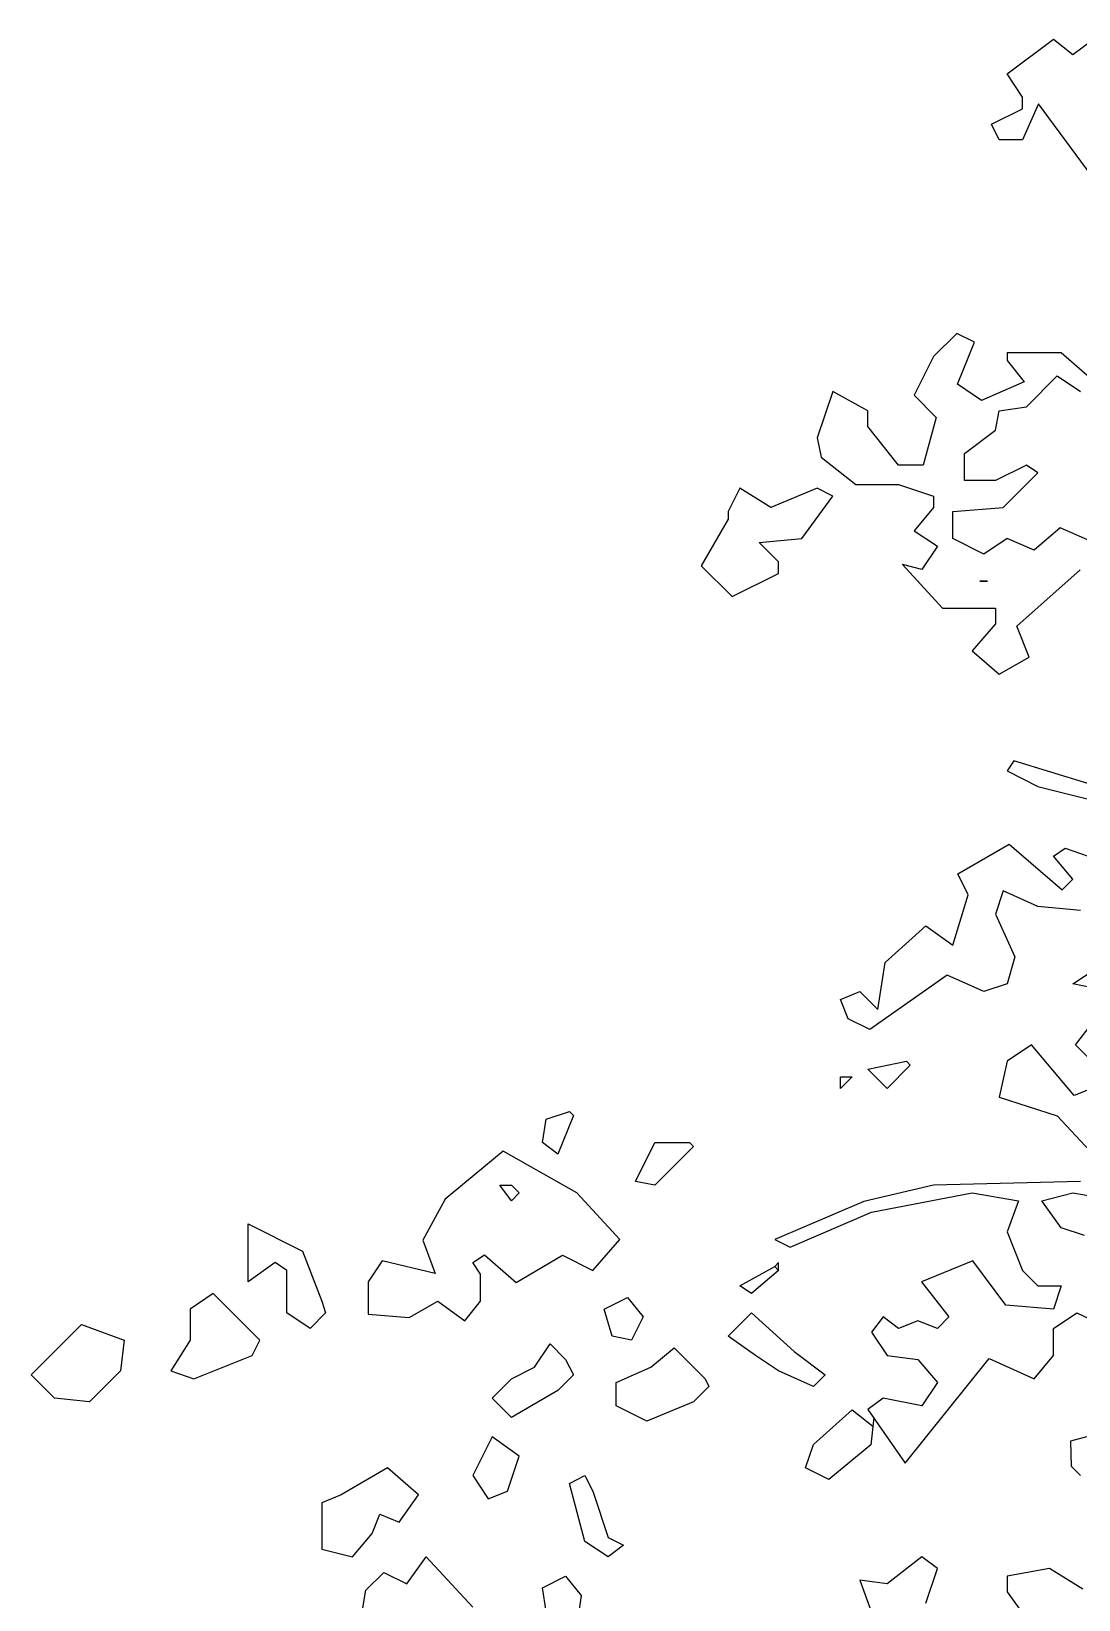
# Model space of a CAD drawing. Header units: millimetres. Extents: x 1211.91 to 1219.54, y 1029.16 to 1038.08.
# Drawn here: x 1212.527 to 1213.241, y 1036.275 to 1037.344 of the extents above; entities that cross this region are included whole.
import ezdxf

# ---------------------------------------------------------------- set-up
doc = ezdxf.new("R2010")
doc.units = ezdxf.units.MM
doc.header["$MEASUREMENT"] = 0
doc.layers.add('Hojas01', color=94, linetype='CONTINUOUS')
doc.layers.add('Hojas02', color=62, linetype='CONTINUOUS')

msp = doc.modelspace()

# ---------------------------------------------------------------- linework, layer by layer
at = {"layer": 'Hojas01', "linetype": 'Continuous'}
for points in [[(1213.2576, 1037.2359), (1213.2139, 1037.2951), (1213.203, 1037.2705), (1213.1871, 1037.2705), (1213.1818, 1037.2811), (1213.203, 1037.2916), (1213.203, 1037.2995), (1213.1924, 1037.3154), (1213.2241, 1037.3391), (1213.2373, 1037.3286), (1213.2584, 1037.3444)], [(1213.2505, 1037.1068), (1213.2294, 1037.1253), (1213.1924, 1037.1253), (1213.1924, 1037.12), (1213.204, 1037.1055), (1213.175, 1037.0928), (1213.1586, 1037.1039), (1213.1702, 1037.1324), (1213.1581, 1037.1385), (1213.1422, 1037.1227), (1213.129, 1037.0963), (1213.1442, 1037.0811), (1213.1352, 1037.0487), (1213.1185, 1037.0487), (1213.0974, 1037.0751), (1213.0974, 1037.0857), (1213.0736, 1037.0989), (1213.063, 1037.0672), (1213.0657, 1037.054), (1213.0894, 1037.0355), (1213.1185, 1037.0355), (1213.1422, 1037.0276), (1213.1422, 1037.0197), (1213.129, 1037.0039), (1213.1449, 1036.9933), (1213.1343, 1036.9775), (1213.1211, 1036.9808), (1213.1483, 1036.9511), (1213.1845, 1036.9511), (1213.1845, 1036.9405), (1213.1686, 1036.922), (1213.1871, 1036.9062), (1213.2075, 1036.9178), (1213.199, 1036.9389), (1213.2423, 1036.9772)], [(1213.2526, 1036.9955), (1213.2286, 1037.0058), (1213.2109, 1036.9907), (1213.1924, 1036.9986), (1213.1766, 1036.988), (1213.1554, 1036.9986), (1213.1554, 1037.0171), (1213.1898, 1037.0197), (1213.2135, 1037.0435), (1213.2056, 1037.0487), (1213.1845, 1037.0382), (1213.1634, 1037.0382), (1213.1634, 1037.0567), (1213.1845, 1037.0725), (1213.1871, 1037.0857), (1213.2056, 1037.0883), (1213.2267, 1037.1095), (1213.2426, 1037.0989)], [(1213.4353, 1036.7557), (1213.2476, 1036.8315), (1213.197, 1036.847), (1213.1924, 1036.8402), (1213.2135, 1036.8296), (1213.2725, 1036.8148), (1213.3323, 1036.7847), (1213.3296, 1036.7576), (1213.3016, 1036.7656), (1213.294, 1036.7446), (1213.3059, 1036.7267), (1213.3165, 1036.7346), (1213.298, 1036.7557)], [(1213.2426, 1036.7451), (1213.2135, 1036.7478), (1213.1898, 1036.7583), (1213.1845, 1036.7425), (1213.1977, 1036.7135), (1213.1924, 1036.695), (1213.1766, 1036.6897), (1213.1516, 1036.7008), (1213.0989, 1036.6638), (1213.0842, 1036.6712), (1213.0789, 1036.6844), (1213.0921, 1036.6897), (1213.1044, 1036.6774), (1213.1094, 1036.7095), (1213.137, 1036.7346), (1213.1554, 1036.7214), (1213.166, 1036.7557), (1213.1589, 1036.77), (1213.1939, 1036.7902), (1213.23, 1036.759), (1213.2373, 1036.7663), (1213.2241, 1036.7821), (1213.232, 1036.7874), (1213.2478, 1036.7821)], [(1213.2505, 1036.6923), (1213.2373, 1036.695), (1213.2531, 1036.7055)], [(1213.2478, 1036.6448), (1213.2391, 1036.6535), (1213.2603, 1036.6806)], [(1213.2773, 1036.6344), (1213.2382, 1036.6188), (1213.209, 1036.6533), (1213.1924, 1036.6422), (1213.187, 1036.6178), (1213.2267, 1036.605), (1213.2584, 1036.5709)], [(1212.8991, 1036.5524), (1212.8488, 1036.5809), (1212.8093, 1036.5482), (1212.794, 1036.5202), (1212.8025, 1036.4974), (1212.7664, 1036.5062), (1212.7568, 1036.4917), (1212.7568, 1036.4698), (1212.7848, 1036.4674), (1212.8043, 1036.4785), (1212.8228, 1036.4653), (1212.8334, 1036.4785), (1212.8334, 1036.497), (1212.8281, 1036.5049), (1212.836, 1036.5102), (1212.8577, 1036.4913), (1212.8893, 1036.5099), (1212.9099, 1036.4996), (1212.9284, 1036.5207), (1212.8991, 1036.5524)], [(1213.2426, 1036.5603), (1213.1422, 1036.5577), (1213.0947, 1036.5465), (1213.034, 1036.5207), (1213.0446, 1036.5155), (1213.1, 1036.5392), (1213.1686, 1036.5524), (1213.2003, 1036.5471), (1213.1924, 1036.526), (1213.203, 1036.4996), (1213.2135, 1036.4891), (1213.2294, 1036.4891), (1213.2241, 1036.4732), (1213.1916, 1036.4759), (1213.169, 1036.506), (1213.1342, 1036.4918), (1213.1528, 1036.4679), (1213.1449, 1036.46), (1213.1317, 1036.4653), (1213.1185, 1036.46), (1213.1079, 1036.4679), (1213.1, 1036.4574), (1213.1106, 1036.4415), (1213.1317, 1036.4389), (1213.1449, 1036.4231), (1213.1343, 1036.4072), (1213.1079, 1036.4125), (1213.0976, 1036.4047), (1213.123, 1036.3682), (1213.1803, 1036.4396), (1213.2109, 1036.4257), (1213.2241, 1036.4415), (1213.2241, 1036.46), (1213.2399, 1036.4706), (1213.2795, 1036.4521)], [(1213.1015, 1036.3992), (1213.0996, 1036.3806), (1213.071, 1036.3571), (1213.0551, 1036.365), (1213.0604, 1036.3808), (1213.0868, 1036.4046), (1213.1008, 1036.3934)], [(1213.2757, 1036.3938), (1213.2358, 1036.3831), (1213.2361, 1036.3662), (1213.2426, 1036.3597)], [(1212.7502, 1036.2519), (1212.7552, 1036.2816), (1212.7674, 1036.2937), (1212.7832, 1036.2858), (1212.7964, 1036.3043), (1212.8281, 1036.2699)], [(1213.137, 1036.2726), (1213.1449, 1036.2963), (1213.1343, 1036.3043), (1213.1106, 1036.2858), (1213.0921, 1036.2884), (1213.1021, 1036.2608)], [(1212.8782, 1036.2673), (1212.8756, 1036.2831), (1212.8914, 1036.2911), (1212.902, 1036.2779), (1212.8941, 1036.2224)], [(1213.2441, 1036.2822), (1213.2214, 1036.2963), (1213.1924, 1036.2911), (1213.1924, 1036.2805), (1213.2056, 1036.262)]]:
    msp.add_lwpolyline(points, dxfattribs=at)
at = {"layer": 'Hojas02', "linetype": 'Continuous'}
for p, q in [((1213.0102, 1037.0329), (1213.0023, 1037.0171)), ((1213.0314, 1037.0197), (1213.0102, 1037.0329)), ((1213.063, 1037.0329), (1213.0314, 1037.0197)), ((1213.0525, 1036.9986), (1213.0736, 1037.0276)), ((1213.0736, 1037.0276), (1213.063, 1037.0329)), ((1213.0023, 1037.0171), (1213.0023, 1037.0118)), ((1213.0023, 1037.0118), (1212.9838, 1036.9801)), ((1213.0234, 1036.9959), (1213.0525, 1036.9986)), ((1213.0366, 1036.9827), (1213.0234, 1036.9959)), ((1212.9838, 1036.9801), (1213.005, 1036.959)), ((1213.005, 1036.959), (1213.0366, 1036.9748)), ((1213.0366, 1036.9748), (1213.0366, 1036.9827)), ((1213.1792, 1036.9695), (1213.1739, 1036.9695)), ((1213.1739, 1036.9695), (1213.1792, 1036.9695)), ((1213.0974, 1036.6369), (1213.1238, 1036.6422)), ((1213.1106, 1036.6237), (1213.0974, 1036.6369)), ((1213.1264, 1036.6395), (1213.1106, 1036.6237)), ((1213.1238, 1036.6422), (1213.1264, 1036.6395)), ((1213.0868, 1036.6316), (1213.0789, 1036.6237)), ((1213.0789, 1036.6237), (1213.0789, 1036.6316)), ((1213.0789, 1036.6316), (1213.0868, 1036.6316)), ((1212.8756, 1036.5867), (1212.8782, 1036.6026)), ((1212.8782, 1036.6026), (1212.8941, 1036.6079)), ((1212.8967, 1036.6052), (1212.8862, 1036.5788)), ((1212.8941, 1036.6079), (1212.8967, 1036.6052)), ((1212.8862, 1036.5788), (1212.8756, 1036.5867)), ((1212.939, 1036.5603), (1212.9522, 1036.5867)), ((1212.9522, 1036.5867), (1212.9759, 1036.5867)), ((1212.9786, 1036.5841), (1212.9522, 1036.5577)), ((1212.9759, 1036.5867), (1212.9786, 1036.5841)), ((1212.8545, 1036.5471), (1212.8466, 1036.5577)), ((1212.8466, 1036.5577), (1212.8545, 1036.5577)), ((1212.8545, 1036.5577), (1212.8598, 1036.5524)), ((1212.9522, 1036.5577), (1212.939, 1036.5603)), ((1212.8598, 1036.5524), (1212.8545, 1036.5471)), ((1213.2162, 1036.5471), (1213.2373, 1036.5524)), ((1213.2294, 1036.5287), (1213.2162, 1036.5471)), ((1213.2373, 1036.5524), (1213.2531, 1036.5498)), ((1212.675, 1036.5234), (1212.675, 1036.5313)), ((1212.675, 1036.5313), (1212.7119, 1036.5128)), ((1213.2452, 1036.5234), (1213.2294, 1036.5287)), ((1212.675, 1036.5128), (1212.675, 1036.5234)), ((1212.675, 1036.4917), (1212.675, 1036.5128)), ((1212.6934, 1036.5049), (1212.675, 1036.4917)), ((1212.7014, 1036.4996), (1212.6934, 1036.5049)), ((1212.7119, 1036.5128), (1212.7251, 1036.4785)), ((1213.0366, 1036.5049), (1213.034, 1036.5023)), ((1213.0366, 1036.4996), (1213.0366, 1036.5049)), ((1212.7014, 1036.4706), (1212.7014, 1036.4996)), ((1213.0102, 1036.4891), (1213.034, 1036.5023)), ((1213.0366, 1036.4996), (1213.0182, 1036.4838)), ((1213.0366, 1036.4996), (1213.034, 1036.5023)), ((1212.6512, 1036.4838), (1212.6354, 1036.4732)), ((1212.6829, 1036.4521), (1212.6512, 1036.4838)), ((1213.0182, 1036.4838), (1213.0102, 1036.4891)), ((1212.6354, 1036.4732), (1212.6354, 1036.4521)), ((1212.7251, 1036.4785), (1212.7278, 1036.4706)), ((1212.9178, 1036.4732), (1212.9337, 1036.4811)), ((1212.9231, 1036.4547), (1212.9178, 1036.4732)), ((1212.9337, 1036.4811), (1212.9442, 1036.4679)), ((1212.5271, 1036.4283), (1212.5614, 1036.4627)), ((1212.5614, 1036.4627), (1212.5905, 1036.4521)), ((1212.7172, 1036.46), (1212.7014, 1036.4706)), ((1212.7278, 1036.4706), (1212.7172, 1036.46)), ((1212.9442, 1036.4679), (1212.9363, 1036.4521)), ((1213.0023, 1036.4547), (1213.0182, 1036.4706)), ((1213.0182, 1036.4706), (1213.0472, 1036.4442)), ((1212.5905, 1036.4521), (1212.5878, 1036.431)), ((1212.6354, 1036.4521), (1212.6222, 1036.431)), ((1212.6776, 1036.4415), (1212.6829, 1036.4521)), ((1212.9363, 1036.4521), (1212.9231, 1036.4547)), ((1213.0208, 1036.4415), (1213.0023, 1036.4547)), ((1212.638, 1036.4257), (1212.6776, 1036.4415)), ((1212.8703, 1036.4336), (1212.8809, 1036.4495)), ((1212.8809, 1036.4495), (1212.8914, 1036.4389)), ((1212.9495, 1036.4336), (1212.9654, 1036.4468)), ((1212.9654, 1036.4468), (1212.9865, 1036.4257)), ((1213.0366, 1036.431), (1213.0208, 1036.4415)), ((1213.0472, 1036.4442), (1213.0683, 1036.4283)), ((1212.5878, 1036.431), (1212.5667, 1036.4099)), ((1212.6222, 1036.431), (1212.638, 1036.4257)), ((1212.8545, 1036.4257), (1212.8703, 1036.4336)), ((1212.8914, 1036.4389), (1212.8967, 1036.4283)), ((1212.9258, 1036.4231), (1212.9495, 1036.4336)), ((1213.0604, 1036.4204), (1213.0366, 1036.431)), ((1212.543, 1036.4125), (1212.5271, 1036.4283)), ((1212.8413, 1036.4125), (1212.8545, 1036.4257)), ((1212.8967, 1036.4283), (1212.8862, 1036.4178)), ((1212.9258, 1036.4072), (1212.9258, 1036.4231)), ((1212.9891, 1036.4204), (1212.9786, 1036.4099)), ((1212.9865, 1036.4257), (1212.9891, 1036.4204)), ((1213.0683, 1036.4283), (1213.0604, 1036.4204)), ((1212.5667, 1036.4099), (1212.543, 1036.4125)), ((1212.8545, 1036.3993), (1212.8413, 1036.4125)), ((1212.8862, 1036.4178), (1212.8545, 1036.3993)), ((1212.9786, 1036.4099), (1212.9469, 1036.3967)), ((1212.9469, 1036.3967), (1212.9258, 1036.4072)), ((1212.8413, 1036.3861), (1212.8281, 1036.3597)), ((1212.8598, 1036.3729), (1212.8413, 1036.3861)), ((1212.77, 1036.365), (1212.7383, 1036.3465)), ((1212.7911, 1036.3465), (1212.77, 1036.365)), ((1212.8518, 1036.3491), (1212.8598, 1036.3729)), ((1212.8281, 1036.3597), (1212.8386, 1036.3439)), ((1212.8941, 1036.3544), (1212.9046, 1036.3597)), ((1212.9046, 1036.3148), (1212.8941, 1036.3544)), ((1212.9046, 1036.3597), (1212.9099, 1036.3491)), ((1212.7383, 1036.3465), (1212.7251, 1036.3412)), ((1212.7779, 1036.328), (1212.7911, 1036.3465)), ((1212.8386, 1036.3439), (1212.8518, 1036.3491)), ((1212.9099, 1036.3491), (1212.9205, 1036.3175)), ((1212.7251, 1036.3412), (1212.7251, 1036.3095)), ((1212.7594, 1036.3201), (1212.7647, 1036.3333)), ((1212.7647, 1036.3333), (1212.7779, 1036.328)), ((1212.7462, 1036.3043), (1212.7594, 1036.3201)), ((1212.9205, 1036.3043), (1212.9046, 1036.3148)), ((1212.9205, 1036.3175), (1212.931, 1036.3122)), ((1212.931, 1036.3122), (1212.9205, 1036.3043)), ((1212.7251, 1036.3095), (1212.7462, 1036.3043))]:
    msp.add_line(p, q, dxfattribs=at)

doc.saveas('drawing.dxf')
